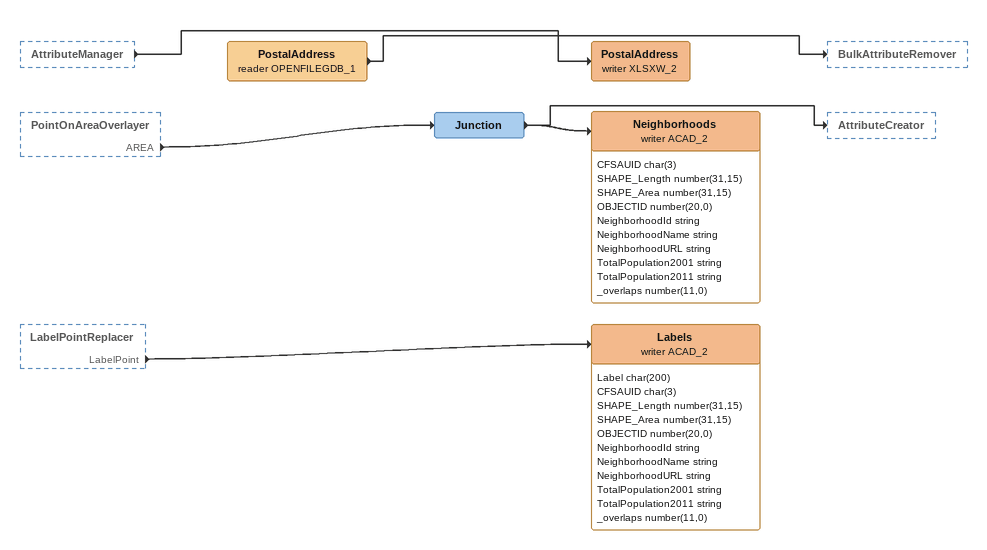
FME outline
AttributeManager [outside]
    -> PostalAddress (writer XLSXW_2)
PointOnAreaOverlayer [outside]
    AREA -> Junction
LabelPointReplacer [outside]
    LabelPoint -> Labels (writer ACAD_2)
PostalAddress (reader OPENFILEGDB_1)
    -> BulkAttributeRemover
PostalAddress (writer XLSXW_2)
Junction
    -> AttributeCreator
    -> Neighborhoods (writer ACAD_2)
Neighborhoods (writer ACAD_2)
    attributes: CFSAUID char(3), SHAPE_Length number(31,15), SHAPE_Area number(31,15), OBJECTID number(20,0), NeighborhoodId string, NeighborhoodName string, NeighborhoodURL string, TotalPopulation2001 string, TotalPopulation2011 string, _overlaps number(11,0)
Labels (writer ACAD_2)
    attributes: Label char(200), CFSAUID char(3), SHAPE_Length number(31,15), SHAPE_Area number(31,15), OBJECTID number(20,0), NeighborhoodId string, NeighborhoodName string, NeighborhoodURL string, TotalPopulation2001 string, TotalPopulation2011 string, _overlaps number(11,0)
